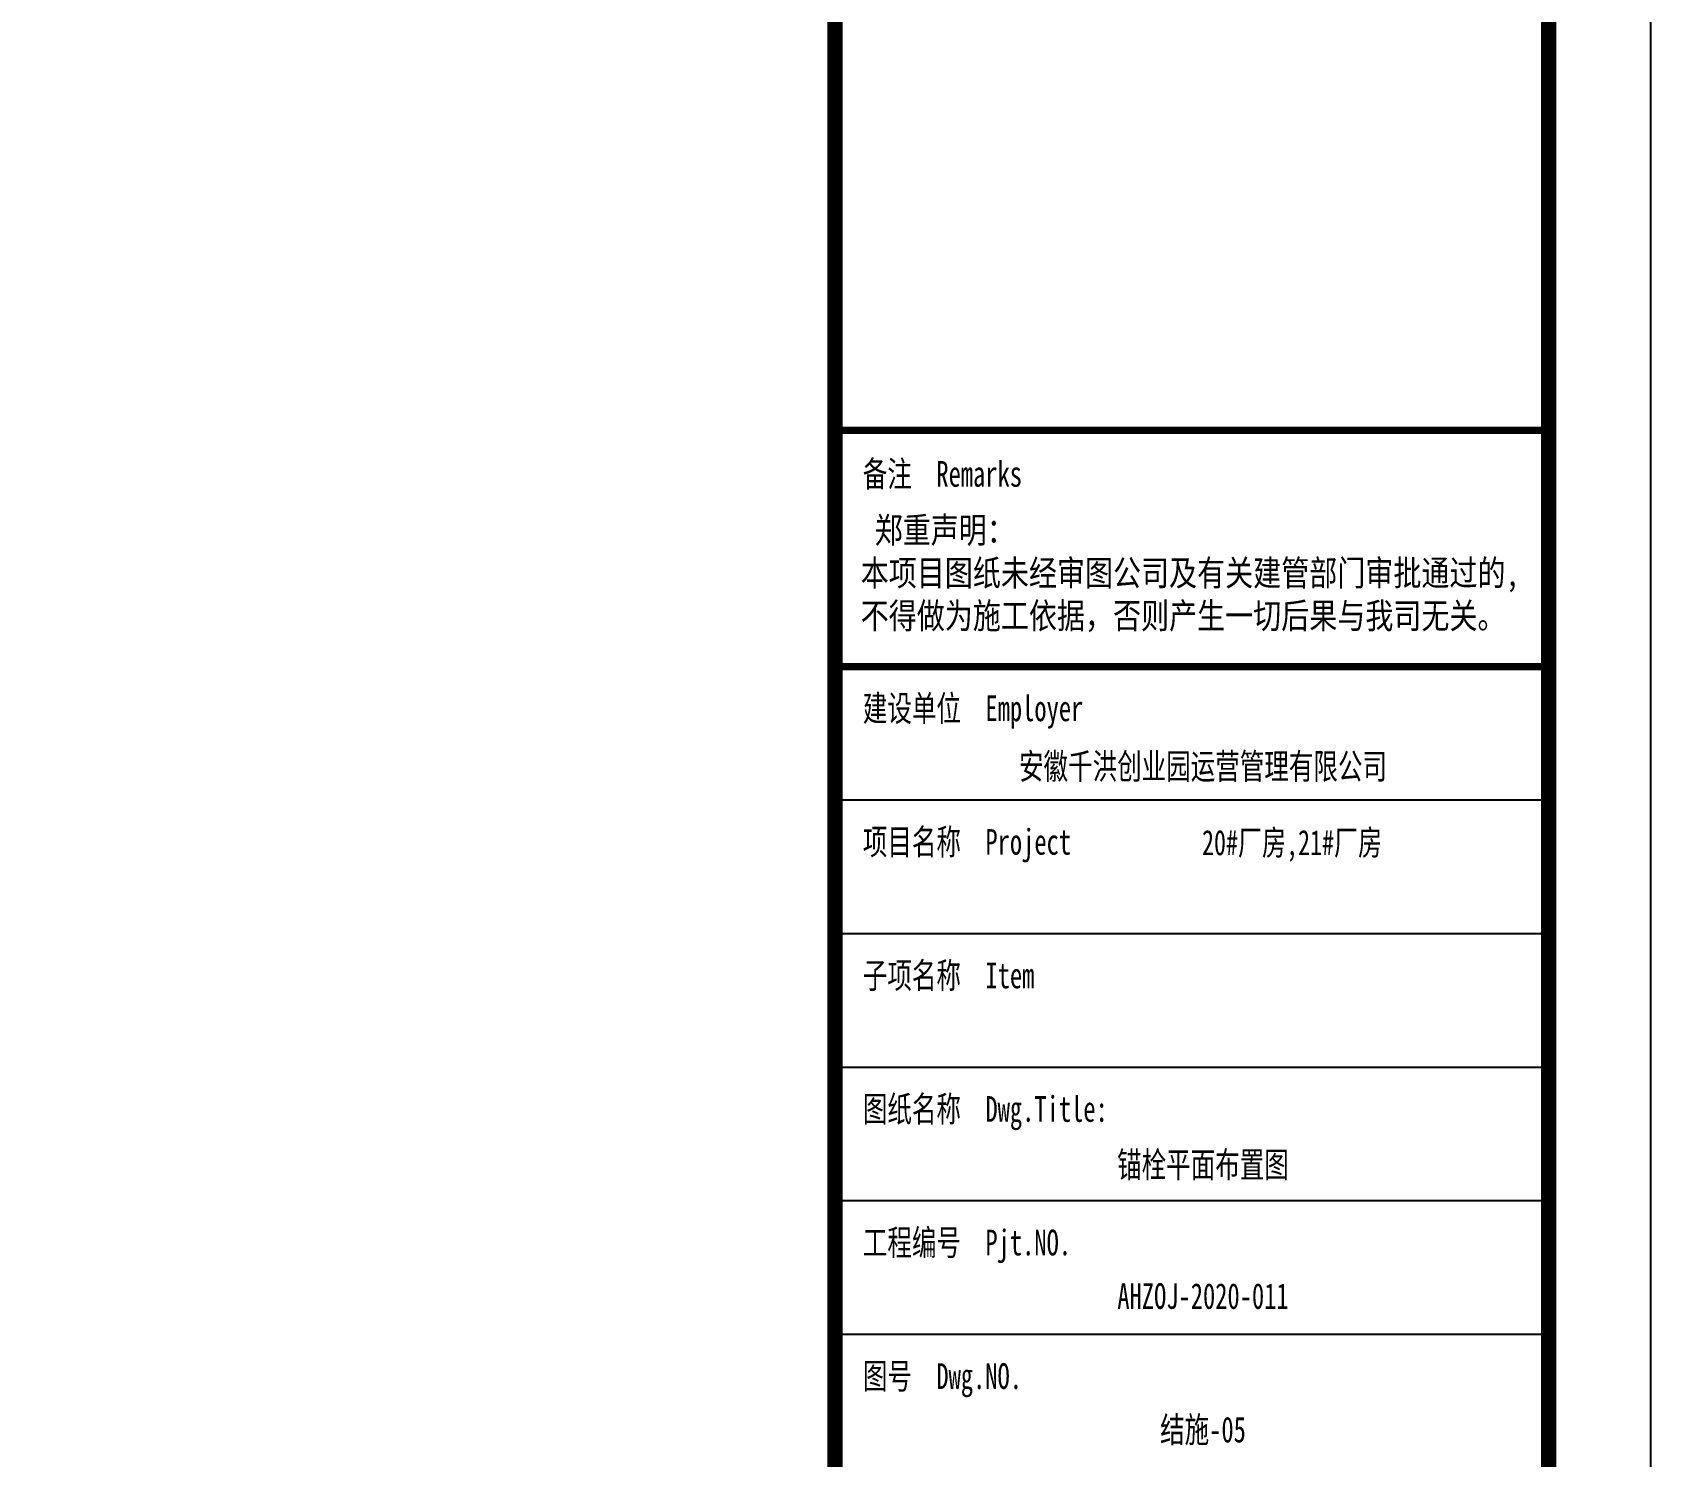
# Model space of a CAD drawing. Extents: x 180850 to 1400258, y 48356 to 327067.
# Drawn here: x 527479 to 549924, y 158622 to 178382 of the extents above; entities that cross this region are included whole.
import ezdxf
from ezdxf.enums import TextEntityAlignment as Align

# ---------------------------------------------------------------- set-up
doc = ezdxf.new("R2010")
doc.units = 0
doc.header["$LTSCALE"] = 1000
doc.layers.add('PUB_TITLE', color=4, linetype='Continuous')
doc.styles.add('_gyy_title_ST', font='', dxfattribs={"width": 0.8})
doc.styles.get('_gyy_title_ST').set_extended_font_data('SimSun')

msp = doc.modelspace()

# ---------------------------------------------------------------- linework, layer by layer
at = {"layer": 'PUB_TITLE'}
for p, q in [((548614.68, 172859.83), (538637.2, 172859.83)), ((548614.68, 167728.55), (538637.2, 167728.55)), ((548614.68, 165875.59), (538637.2, 165875.59)), ((548614.68, 164022.63), (538637.2, 164022.63)), ((548614.68, 162169.67), (538637.2, 162169.67)), ((548614.68, 160316.71), (538637.2, 160316.71))]:
    msp.add_line(p, q, dxfattribs=at)
msp.add_lwpolyline([(430995.03, 220381.89), (549924.21, 220381.89), (549924.21, 136381.97), (430995.03, 136381.97)], close=True, dxfattribs=at)
at = {"layer": 'PUB_TITLE', "const_width": 212.12}
for points in [[(434530.38, 137796.11), (434530.38, 218967.75), (548510.07, 218967.75), (548510.07, 137796.11)], [(538611.09, 218967.75), (548510.07, 218967.75), (548510.07, 137796.11), (538611.09, 137796.11)]]:
    msp.add_lwpolyline(points, close=True, dxfattribs=at)
at = {"layer": 'PUB_TITLE', "const_width": 99.77}
for points in [[(538637.2, 172859.83), (548614.68, 172859.83)], [(538637.2, 169581.51), (548614.68, 169581.51)]]:
    msp.add_lwpolyline(points, dxfattribs=at)

# ---------------------------------------------------------------- texts
at = {"layer": 'PUB_TITLE', "style": '_gyy_title_ST', "width": 0.7}
for s, height, p in [('备注  Remarks', 356.3382, (538997.88, 172078.36)), ('建设单位  Employer', 356.3382, (538997.88, 168826.07)), ('项目名称  Project', 356.3382, (538997.88, 166973.11)), ('子项名称  Item', 356.338, (538997.88, 165120.15)), ('图纸名称  Dwg.Title:', 356.3382, (538997.88, 163267.19)), ('工程编号  Pjt.NO.', 356.3382, (538997.88, 161414.23)), ('图号  Dwg.NO.', 356.3382, (538997.88, 159561.27))]:
    msp.add_text(s, height=height, dxfattribs=at).set_placement(p)
at = {"layer": 'PUB_TITLE', "color": 2, "style": '_gyy_title_ST', "width": 0.7}
msp.add_text('安徽千洪创业园运营管理有限公司', height=356.3382, dxfattribs=at).set_placement((543715.68, 168021.53), align=Align.CENTER)
msp.add_text('20#厂房,21#厂房', height=349.1756, dxfattribs=at).set_placement((544950.63, 167121.81), align=Align.MIDDLE)
at = {"layer": 'PUB_TITLE', "color": 6, "style": '_gyy_title_ST', "width": 0.7}
for s, height, p in [('锚栓平面布置图', 356.338, (543715.68, 162495.55)), ('AHZOJ-2020-011', 356.3382, (543715.68, 160671.89))]:
    msp.add_text(s, height=height, dxfattribs=at).set_placement(p, align=Align.CENTER)
at = {"layer": 'PUB_TITLE', "color": 7, "style": '_gyy_title_ST', "width": 0.7}
msp.add_text('结施-05', height=356.339, dxfattribs=at).set_placement((543715.68, 158818.93), align=Align.CENTER)
at = {"layer": 'PUB_TITLE', "insert": (538968.09, 171654.81), "char_height": 356.3382, "width": 11402.833, "attachment_point": 1, "style": '_gyy_title_ST'}
msp.add_mtext(' 郑重声明：\\P本项目图纸未经审图公司及有关建管部门审批通过的,\\P不得做为施工依据，否则产生一切后果与我司无关。', dxfattribs=at)

doc.saveas('drawing.dxf')
